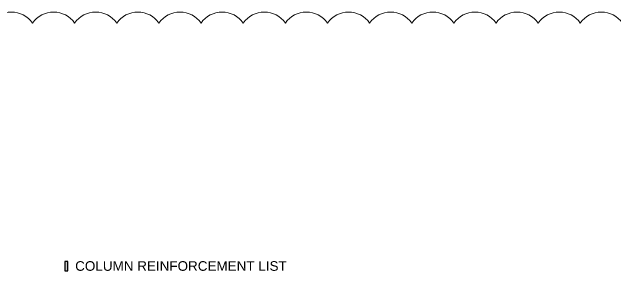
# Model space of a CAD drawing. Header units: millimetres. Extents: x 49323 to 538172, y -39336 to 181761.
# Drawn here: x 479527 to 488930, y 14077 to 18117 of the extents above; entities that cross this region are included whole.
import ezdxf

# ---------------------------------------------------------------- set-up
doc = ezdxf.new("R2010")
doc.units = ezdxf.units.MM
doc.layers.get('Defpoints').update_dxf_attribs({"color": 151, "lineweight": 9})
doc.layers.add('TXT', color=3, linetype='Continuous')
doc.styles.add('ARIAL', font='arial.ttf', dxfattribs={"width": 0.8})

msp = doc.modelspace()

# ---------------------------------------------------------------- hatches: boundary and pattern name
at = {"layer": 'TXT'}
msp.add_hatch(color=7, dxfattribs=at).paths.add_polyline_path([(480397.4, 14077.1), (480397.4, 14227.1), (480347.4, 14227.1), (480347.4, 14077.1)])

# ---------------------------------------------------------------- linework, layer by layer
at = {"layer": 'Defpoints'}
msp.add_lwpolyline([(489031.7, 17946, 0.520567), (488375.5, 17946, 0.520567), (487719.3, 17946, 0.520567), (487063.1, 17946, 0.520567), (486406.9, 17946, 0.520567), (485750.7, 17946, 0.520567), (485094.5, 17946, 0.520567), (484438.4, 17946, 0.520567), (483782.2, 17946, 0.520567), (483126, 17946, 0.520567), (482469.8, 17946, 0.520567), (481813.6, 17946, 0.520567), (481157.4, 17946, 0.520567), (480501.2, 17946, 0.520567), (479845, 17946, 0.520567), (479188.8, 17946, 0.520567)], format="xyb", dxfattribs=at)
at = {"layer": 'TXT', "color": 7}
msp.add_lwpolyline([(480397.4, 14077.1), (480397.4, 14227.1), (480347.4, 14227.1), (480347.4, 14077.1)], close=True, dxfattribs=at)
msp.add_lwpolyline([(480397.4, 14077.1), (480397.4, 14227.1), (480347.4, 14227.1), (480347.4, 14077.1)], close=True, dxfattribs=at)

# ---------------------------------------------------------------- texts
at = {"layer": 'TXT', "color": 3, "style": 'ARIAL'}
msp.add_text('COLUMN REINFORCEMENT LIST', height=150, dxfattribs=at).set_placement((480509.6, 14079.4))

doc.saveas('drawing.dxf')
